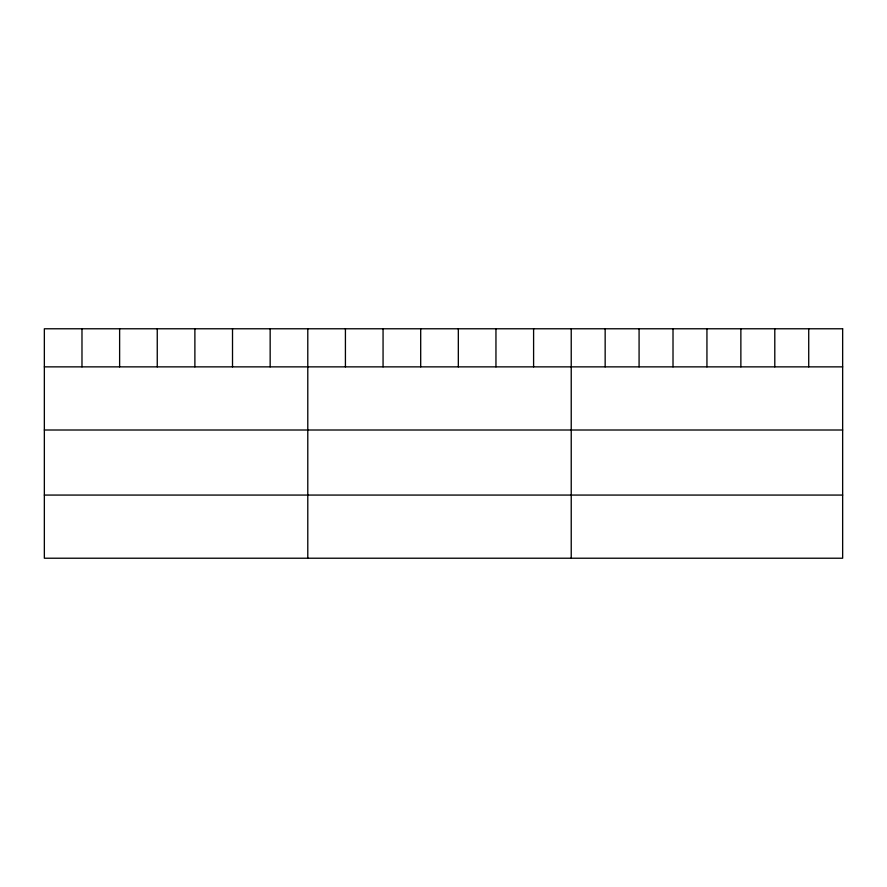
<?xml version="1.0" encoding="UTF-8"?>
<svg xmlns="http://www.w3.org/2000/svg" width="887" height="887" viewBox="0 0 887 887"><rect width="100%" height="100%" fill="white"/><g stroke="black" fill="none" stroke-linecap="round" stroke-linejoin="round"><path stroke-width="1.33" d="M44.35 366.863L842.65 366.863M44.35 430.007L842.65 430.007M44.35 495.068L842.65 495.068M808.722 328.778L808.722 366.863M774.794 328.778L774.794 366.863M740.867 328.778L740.867 366.863M706.939 328.778L706.939 366.863M673.011 328.778L673.011 366.863M639.083 328.778L639.083 366.863M605.156 328.778L605.156 366.863M571.228 328.778L571.228 558.222M533.597 328.778L533.597 366.863M495.955 328.778L495.955 366.863M458.324 328.778L458.324 366.863M420.693 328.778L420.693 366.863M383.062 328.778L383.062 366.863M345.42 328.778L345.42 366.863M307.789 328.778L307.789 558.222M270.158 328.778L270.158 366.863M232.516 328.778L232.516 366.863M194.885 328.778L194.885 366.863M157.254 328.778L157.254 366.863M119.623 328.778L119.623 366.863M81.981 328.778L81.981 366.863M842.65 328.778L44.35 328.778L44.35 558.222L842.65 558.222L842.65 328.778"/></g></svg>
